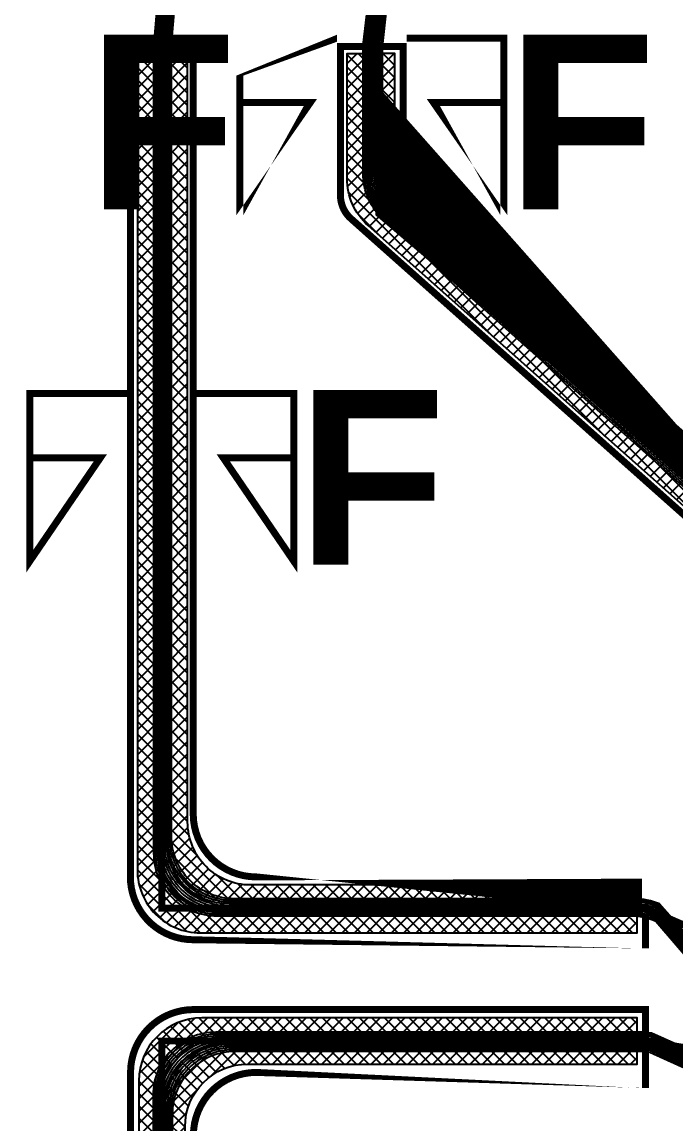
# Model space of a CAD drawing. Header units: metres. Extents: x 532643 to 533032, y 2673852 to 2674172.
# Drawn here: x 532816.68 to 532826.05, y 2674044.99 to 2674060.77 of the extents above; entities that cross this region are included whole.
import ezdxf
from ezdxf.enums import TextEntityAlignment as Align

# ---------------------------------------------------------------- set-up
doc = ezdxf.new("R2010")
doc.units = ezdxf.units.M
doc.header["$MEASUREMENT"] = 0
for name, color, linetype in [('300mm Hume Pipe', 74, 'Continuous'), ('Excavation', 7, 'Continuous'), ('LT Cable(AG) INV to LT Panel BL-01', 2, 'Continuous'), ('Messenger Wire Exc Link', 7, 'Continuous'), ('Section Marking BL-01', 2, 'Continuous'), ('Trench (AC)-BL01', 14, 'Continuous')]:
    doc.layers.add(name, color=color, linetype=linetype)
doc.styles.add('BoldTextStyle', font='arialbd.ttf')
pattern_1 = [(45, (0, 0), (-0.08838834764831845, 0.08838834764831845), []), (135, (0, 0), (-0.08838834764831845, -0.08838834764831843), [])]

msp = doc.modelspace()

# ---------------------------------------------------------------- hatches: boundary and pattern name
at = {"layer": '300mm Hume Pipe'}
h = msp.add_hatch(dxfattribs=at)
h.set_pattern_fill('ANSI37', color=74)
h.set_pattern_definition(pattern_1)
edge = h.paths.add_edge_path()
edge.add_line((532818.3352843686, 2674060.329486473), (532818.3352843699, 2674048.625132979))
edge.add_arc((532819.2352843699, 2674048.625132979), 0.9000000000232831, 180, 270.0000000074112)
edge.add_line((532819.23528437, 2674047.725132979), (532825.4881698034, 2674047.725132984))
edge.add_line((532825.4881698034, 2674047.725132984), (532825.4881698034, 2674048.025132983))
edge.add_line((532825.4881698034, 2674048.025132983), (532819.5352843701, 2674048.025132979))
edge.add_arc((532819.53528437, 2674048.925132979), 0.8999999999068677, 180, 270.00000000741124, ccw=False)
edge.add_line((532818.6352843699, 2674048.925132979), (532818.6352843686, 2674060.329486473))
edge.add_line((532818.6352843686, 2674060.329486473), (532818.3352843686, 2674060.329486473))
edge = h.paths.add_edge_path(flags=17)
edge.add_line((532818.755440929, 2674060.329486473), (532818.755440929, 2674049.009195847))
edge.add_arc((532819.655440929, 2674049.009195847), 0.9000000000232831, 180, 270.0000000741123)
edge.add_line((532819.6554409302, 2674048.109195848), (532825.4881698034, 2674048.109195855))
edge.add_line((532825.4881698034, 2674048.109195855), (532825.4881698034, 2674048.409195855))
edge.add_line((532825.4881698034, 2674048.409195855), (532819.9554409303, 2674048.409195847))
edge.add_arc((532819.9554409289, 2674049.309195847), 0.8999999999068677, 180, 270.0000000889347, ccw=False)
edge.add_line((532819.055440929, 2674049.309195847), (532819.055440929, 2674060.329486473))
edge.add_line((532819.055440929, 2674060.329486473), (532818.755440929, 2674060.329486473))
h = msp.add_hatch(dxfattribs=at)
h.set_pattern_fill('ANSI37', color=74)
h.set_pattern_definition(pattern_1)
edge = h.paths.add_edge_path()
edge.add_line((532829.0382895741, 2674049.298708546), (532829.3382895739, 2674049.298708546))
edge.add_line((532829.3382895739, 2674049.298708546), (532829.3382895739, 2674051.489289007))
edge.add_arc((532828.4382895738, 2674051.489289007), 0.9000000001396984, 0, 48.32874371870346)
edge.add_line((532829.0366597067, 2674052.161563642), (532822.3225955841, 2674058.137537201))
edge.add_arc((532822.920965717, 2674058.809811835), 0.8999999999295727, 179.9999999703551, 228.3287436989939, ccw=False)
edge.add_line((532822.0209657168, 2674058.809811836), (532822.0209657169, 2674060.316203433))
edge.add_line((532822.0209657169, 2674060.316203433), (532821.7209657171, 2674060.316203433))
edge.add_line((532821.7209657171, 2674060.316203433), (532821.720965717, 2674058.675210654))
edge.add_arc((532822.6209657171, 2674058.675210654), 0.9000000001396984, 179.9999999703551, 228.3287436989939)
edge.add_line((532822.0225955842, 2674058.00293602), (532828.736659707, 2674052.02696246))
edge.add_arc((532828.138289574, 2674051.354687826), 0.900000000006972, -2.9644922960869735e-08, 48.32874369345791, ccw=False)
edge.add_line((532829.0382895741, 2674051.354687825), (532829.0382895741, 2674049.298708546))
edge = h.paths.add_edge_path()
edge.add_line((532821.6369028456, 2674060.264976613), (532821.6369028455, 2674058.637494115))
edge.add_arc((532822.5369028456, 2674058.637494114), 0.9000000001396984, 179.9999999703551, 228.3287436989939)
edge.add_line((532821.9385327126, 2674057.96521948), (532828.6525968354, 2674051.98924592))
edge.add_arc((532828.0542267024, 2674051.316971286), 0.8999999999295727, -2.9644922960869735e-08, 48.328743698993776, ccw=False)
edge.add_line((532828.9542267026, 2674051.316971286), (532828.9542267026, 2674049.298708546))
edge.add_line((532828.9542267026, 2674049.298708546), (532828.6542267025, 2674049.298708546))
edge.add_line((532828.6542267025, 2674049.298708546), (532828.6542267024, 2674051.207169657))
edge.add_arc((532827.7542267023, 2674051.207169656), 0.9000000001396984, 2.964491826802329e-08, 48.33614241642817)
edge.add_line((532828.3525100184, 2674051.879521554), (532821.6386195295, 2674057.853786938))
edge.add_arc((532822.2369028457, 2674058.526138836), 0.9000000003814849, 180.0000000296449, 228.3361424164282, ccw=False)
edge.add_line((532821.3369028455, 2674058.526138836), (532821.3369028455, 2674060.316203433))
edge.add_line((532821.3369028455, 2674060.316203433), (532821.6369028456, 2674060.316203433))
edge.add_line((532821.6369028456, 2674060.316203433), (532821.6369028456, 2674060.264976613))
h = msp.add_hatch(dxfattribs=at)
h.set_pattern_fill('ANSI37', color=74)
h.set_pattern_definition(pattern_1)
edge = h.paths.add_edge_path(flags=17)
edge.add_line((532818.7152984735, 2674015.810283586), (532819.0152978556, 2674015.810283586))
edge.add_line((532819.0152978556, 2674015.810283586), (532819.0177964797, 2674044.945210169))
edge.add_arc((532819.9177964765, 2674044.945132985), 0.9000000000733288, 90, 179.9950862955009, ccw=False)
edge.add_line((532819.9177964765, 2674045.845132985), (532825.4902826136, 2674045.845132984))
edge.add_line((532825.4902826136, 2674045.845132984), (532825.4902826136, 2674046.145132984))
edge.add_line((532825.4902826136, 2674046.145132984), (532819.6178221947, 2674046.145132985))
edge.add_arc((532819.6178221946, 2674045.245132985), 0.8999999999068677, 89.99999999258877, 179.9950875109419)
edge.add_line((532818.7178221979, 2674045.24521015), (532818.7152984735, 2674015.810283586))
edge = h.paths.add_edge_path()
edge.add_line((532825.4902826137, 2674046.205132984), (532825.4902826137, 2674046.505132983))
edge.add_line((532825.4902826137, 2674046.505132983), (532819.2577816611, 2674046.505132984))
edge.add_arc((532819.2577816608, 2674045.605132984), 0.8999999999068677, 89.99999997776631, 179.9952226621238)
edge.add_line((532818.3577816641, 2674045.605208027), (532818.3552973614, 2674015.810283586))
edge.add_line((532818.3552973614, 2674015.810283586), (532818.6552967434, 2674015.810283586))
edge.add_line((532818.6552967434, 2674015.810283586), (532818.6577566423, 2674045.305208045))
edge.add_arc((532819.557756639, 2674045.305132985), 0.8999999997772749, 89.99999997776638, 179.995221505972, ccw=False)
edge.add_line((532819.5577566393, 2674046.205132984), (532825.4902826137, 2674046.205132984))

# ---------------------------------------------------------------- linework, layer by layer
at = {"layer": '300mm Hume Pipe', "color": 74}
for points in [[(532818.3352843686, 2674060.329486473), (532818.3352843699, 2674048.625132979, 0.414213562368789), (532819.23528437, 2674047.725132979), (532825.4881698034, 2674047.725132984), (532825.4881698034, 2674048.025132983), (532819.5352843701, 2674048.025132979, -0.4142135623692981), (532818.6352843699, 2674048.925132979), (532818.6352843686, 2674060.329486473)], [(532818.755440929, 2674060.329486473), (532818.755440929, 2674049.009195847, 0.4142135627706127), (532819.6554409302, 2674048.109195848), (532825.4881698034, 2674048.109195855), (532825.4881698034, 2674048.409195855), (532819.9554409303, 2674048.409195847, -0.4142135627921673), (532819.055440929, 2674049.309195847), (532819.055440929, 2674060.329486473)], [(532821.6369028456, 2674060.264976613), (532821.6369028455, 2674058.637494115, 0.2140562423256003), (532821.9385327126, 2674057.96521948), (532828.6525968354, 2674051.98924592, -0.2140562423092027), (532828.9542267026, 2674051.316971286), (532828.9542267026, 2674049.298708546), (532828.6542267025, 2674049.298708546), (532828.6542267024, 2674051.207169657, 0.2140900045463655), (532828.3525100184, 2674051.879521554), (532821.6386195295, 2674057.853786938, -0.2140900045615197), (532821.3369028455, 2674058.526138836), (532821.3369028455, 2674060.316203433), (532821.6369028456, 2674060.316203433), (532821.6369028456, 2674060.264976613)], [(532829.0382895741, 2674049.298708546), (532829.3382895739, 2674049.298708546), (532829.3382895739, 2674051.489289007, 0.2140562423100663), (532829.0366597067, 2674052.161563642), (532822.3225955841, 2674058.137537201, -0.2140562423329815), (532822.0209657168, 2674058.809811836), (532822.0209657169, 2674060.316203433), (532821.7209657171, 2674060.316203433), (532821.720965717, 2674058.675210654, 0.2140562423301491), (532822.0225955842, 2674058.00293602), (532828.736659707, 2674052.02696246, -0.2140562423100663), (532829.0382895741, 2674051.354687825)], [(532825.4902826137, 2674046.205132984), (532825.4902826137, 2674046.505132983), (532819.2577816611, 2674046.505132984, 0.4141891411716305), (532818.3577816641, 2674045.605208027), (532818.3552973614, 2674015.810283586), (532818.6552967434, 2674015.810283586), (532818.6577566423, 2674045.305208045, -0.4141891350907431), (532819.5577566393, 2674046.205132984)], [(532818.7152984735, 2674015.810283586), (532819.0152978556, 2674015.810283586), (532819.0177964797, 2674044.945210169, -0.4141884439951656), (532819.9177964765, 2674045.845132985), (532825.4902826136, 2674045.845132984), (532825.4902826136, 2674046.145132984), (532819.6178221947, 2674046.145132985, 0.414188450242017), (532818.7178221979, 2674045.24521015)]]:
    msp.add_lwpolyline(points, format="xyb", close=True, dxfattribs=at)
at = {"layer": 'Excavation', "color": 3, "const_width": 0.1}
for points in [[(532827.450402094, 2674047.271768927), (532825.6102826138, 2674048.075132983), (532818.6852843686, 2674048.075132983), (532818.6852843686, 2674060.416203433)], [(532829.0099354833, 2674048.234471424), (532829.0099354833, 2674051.738423511), (532821.6926116262, 2674058.253225982), (532821.6926116263, 2674060.416203433)], [(532827.5955327952, 2674045.837358071), (532825.6102826137, 2674046.175132983), (532818.6852843683, 2674046.175132984), (532818.6852843683, 2674015.690283586)]]:
    msp.add_lwpolyline(points, dxfattribs=at)
at = {"layer": 'LT Cable(AG) INV to LT Panel BL-01', "color": 2}
for points in [[(532828.488358041, 2674046.780238401), (532827.3877639325, 2674046.780238401, -0.2151624988949397), (532826.7129640981, 2674047.084717466), (532825.8059728234, 2674048.112452221, 0.1032748659291951), (532825.4458711364, 2674048.187632983), (532819.6977843688, 2674048.187632983, -0.4142135623936106), (532818.7977843686, 2674049.087632983), (532818.7977843686, 2674060.372862782, -0.02139299530927985), (532818.8010765084, 2674060.449771906), (532818.8444922285, 2674060.955969552, 0.02139299530528766), (532818.8477843682, 2674061.032878676), (532818.8477843683, 2674163.092487811, 0.4142135623734262), (532817.9477843683, 2674163.992487811), (532710.8015845179, 2674163.992487811, -0.414213562373095), (532709.9015845179, 2674164.89248781), (532709.9015845179, 2674165.227769276)], [(532828.488358041, 2674046.805238401), (532827.3960036538, 2674046.805238401, -0.2147312547795336), (532826.7221866301, 2674047.108605667), (532825.8111922352, 2674048.137452221, 0.1032748659037654), (532825.4510905484, 2674048.212632983), (532819.7227843686, 2674048.212632983, -0.414213562373095), (532818.8227843685, 2674049.112632983), (532818.8227843685, 2674060.371792642, -0.02139299537587195), (532818.8260765083, 2674060.448701766), (532818.8694922285, 2674060.954899412, 0.02139299537685584), (532818.8727843682, 2674061.031808536), (532818.8727843682, 2674163.117487811, 0.414213562373095), (532817.9727843682, 2674164.017487811), (532807.9775845179, 2674164.017487811, -0.414213562373095), (532807.0775845179, 2674164.917487811), (532807.0775845179, 2674165.227769276)], [(532830.4792512616, 2674046.730238401), (532827.3712563843, 2674046.730238401, -0.2160344713296541), (532826.6944754516, 2674047.036969854), (532825.7955339993, 2674048.062452221, 0.1032748659456602), (532825.4354323123, 2674048.137632983), (532819.6477843687, 2674048.137632983, -0.4142135623934891), (532818.7477843686, 2674049.037632983), (532818.7477843686, 2674060.375003061, -0.02139299535886178), (532818.7510765083, 2674060.451912185), (532818.7944922285, 2674060.958109831, 0.02139299535864674), (532818.7977843683, 2674061.035018955), (532818.7977843683, 2674133.042487811, 0.414213562373095), (532817.8977843683, 2674133.942487811), (532710.8015845179, 2674133.942487811, -0.414213562373095), (532709.9015845179, 2674134.842487811), (532709.9015845179, 2674135.227769276)], [(532828.488358041, 2674046.755238401), (532827.3795148506, 2674046.755238401, -0.2155968935960983), (532826.7037270556, 2674047.060838825), (532825.8007534114, 2674048.087452221, 0.1032748659374062), (532825.4406517243, 2674048.162632983), (532819.6727843687, 2674048.162632983, -0.4142135623935497), (532818.7727843686, 2674049.062632983), (532818.7727843686, 2674060.373932921, -0.02139299535886178), (532818.7760765083, 2674060.450842045), (532818.8194922286, 2674060.957039692, 0.02139299535864674), (532818.8227843683, 2674061.033948815), (532818.8227843683, 2674133.067487811, 0.414213562373095), (532817.9227843683, 2674133.967487811), (532807.9775845179, 2674133.967487811, -0.414213562373095), (532807.0775845179, 2674134.867487811), (532807.0775845179, 2674135.227769276)], [(532830.4792512616, 2674046.680238401), (532827.3547112065, 2674046.680238401, -0.2169193075640591), (532826.6759283593, 2674046.989261374), (532825.7850951755, 2674048.012452221, 0.1032748659622984), (532825.4249934884, 2674048.087632983), (532819.5977843687, 2674048.087632983, -0.4142135623933694), (532818.6977843685, 2674048.987632983), (532818.6977843685, 2674060.377143339, -0.02139299540844348), (532818.7010765083, 2674060.454052464), (532818.7444922286, 2674060.96025011, 0.02139299541230105), (532818.7477843683, 2674061.037159234), (532818.7477843682, 2674110.492487811, 0.4142135623724179), (532817.8477843682, 2674111.392487811), (532710.8015845179, 2674111.392487811, -0.414213562373095), (532709.9015845179, 2674112.292487811), (532709.9015845179, 2674112.727769276)], [(532830.4792512616, 2674046.705238401), (532827.3629885104, 2674046.705238401, -0.2164752649546951), (532826.6852092359, 2674047.013110666), (532825.7903145873, 2674048.037452221, 0.1032748659539574), (532825.4302129003, 2674048.112632983), (532819.6227843687, 2674048.112632983, -0.414213562393429), (532818.7227843686, 2674049.012632983), (532818.7227843686, 2674060.3760732, -0.02139299535886178), (532818.7260765083, 2674060.452982324), (532818.7694922285, 2674060.95917997, 0.02139299535864674), (532818.7727843683, 2674061.036089094), (532818.7727843683, 2674110.517487811, 0.414213562373095), (532817.8727843682, 2674111.417487811), (532807.9775845179, 2674111.417487811, -0.414213562373095), (532807.0775845179, 2674112.317487811), (532807.0775845179, 2674112.727769276)], [(532832.6362512615, 2674046.630238401), (532827.3381282159, 2674046.630238401, -0.2178172749968657), (532826.6573224236, 2674046.941592945), (532825.7746563515, 2674047.962452221, 0.1032748659251984), (532825.4145546646, 2674048.037632983), (532819.5477843687, 2674048.037632983, -0.4142135623932508), (532818.6477843686, 2674048.937632983), (532818.6477843686, 2674060.379283619, -0.02139299535886178), (532818.6510765083, 2674060.456192743), (532818.6944922286, 2674060.962390389, 0.02139299535864674), (532818.6977843683, 2674061.039299513), (532818.6977843683, 2674087.942487811, 0.414213562373095), (532817.7977843683, 2674088.842487811), (532710.8015845179, 2674088.842487811, -0.414213562373095), (532709.9015845179, 2674089.742487811), (532709.9015845179, 2674090.227769276)], [(532830.4792512616, 2674046.655238401), (532827.3464244489, 2674046.655238401, -0.2173666329270636), (532826.6666327713, 2674046.965422095), (532825.7798757635, 2674047.987452221, 0.1032748659169098), (532825.4197740766, 2674048.062632983), (532819.5727843688, 2674048.062632983, -0.4142135623933099), (532818.6727843686, 2674048.962632983), (532818.6727843686, 2674060.37821348, -0.02139299530927985), (532818.6760765084, 2674060.455122604), (532818.7194922285, 2674060.96132025, 0.02139299530452547), (532818.7227843682, 2674061.038229374), (532818.7227843683, 2674087.967487811, 0.4142135623743203), (532817.8227843683, 2674088.867487811), (532775.5855845179, 2674088.867487811, -0.414213562373095), (532774.6855845179, 2674089.76748781), (532774.6855845179, 2674090.227769276)], [(532832.6362512615, 2674046.605238401), (532827.3298224856, 2674046.605238401, -0.2182712683262629), (532826.6479972679, 2674046.917774043), (532825.7694369396, 2674047.937452221, 0.1032748659335312), (532825.4093352526, 2674048.012632983), (532819.5227843687, 2674048.012632983, -0.414213562393192), (532818.6227843686, 2674048.912632983), (532818.6227843686, 2674060.380353759, -0.02139299535886178), (532818.6260765083, 2674060.457262882), (532818.6694922285, 2674060.963460529, 0.02139299535864674), (532818.6727843683, 2674061.040369653), (532818.6727843683, 2674065.417487811, 0.414213562373095), (532817.7727843683, 2674066.317487811), (532804.5807843683, 2674066.317487811, 0.414213562373095), (532803.6807843683, 2674065.417487811), (532803.6807843683, 2674059.717487811, -0.414213562373095), (532802.7807843683, 2674058.817487811), (532710.8015845179, 2674058.817487811, -0.414213562373095), (532709.9015845179, 2674059.717487811), (532709.9015845179, 2674060.227769276)], [(532832.6362512615, 2674046.555238402), (532827.313182445, 2674046.555238402, -0.2191894490344296), (532826.6293023387, 2674046.870167465), (532825.7589981157, 2674047.887452221, 0.1032748659503297), (532825.3988964286, 2674047.962632983), (532819.4727843687, 2674047.962632983, -0.4142135623930754), (532818.5727843685, 2674048.862632983), (532818.5727843685, 2674060.382494037, -0.02139299540844348), (532818.5760765083, 2674060.459403161), (532818.6194922286, 2674060.965600808, 0.02139299541725513), (532818.6227843683, 2674061.042509932), (532818.6227843682, 2674065.367487811, 0.4142135623665691), (532817.7227843682, 2674066.267487811), (532804.6307843684, 2674066.267487811, 0.414213562373095), (532803.7307843684, 2674065.367487811), (532803.7307843684, 2674037.167487811, -0.414213562373095), (532802.8307843683, 2674036.267487811), (532710.8015845179, 2674036.267487811, -0.414213562373095), (532709.9015845179, 2674037.167487811), (532709.9015845179, 2674037.727769276)], [(532832.6362512615, 2674046.580238401), (532827.3215072356, 2674046.580238401, -0.218728647877491), (532826.6386572553, 2674046.893965509), (532825.7642175276, 2674047.912452221, 0.1032748659419083), (532825.4041158406, 2674047.987632983), (532819.4977843687, 2674047.987632983, -0.4142135623931337), (532818.5977843686, 2674048.887632983), (532818.5977843686, 2674060.381423898, -0.02139299535886178), (532818.6010765083, 2674060.458333022), (532818.6444922285, 2674060.964530668, 0.02139299535864674), (532818.6477843683, 2674061.041439792), (532818.6477843683, 2674065.392487811, 0.414213562373095), (532817.7477843682, 2674066.292487811), (532804.6057843684, 2674066.292487811, 0.414213562373095), (532803.7057843683, 2674065.392487811), (532803.7057843683, 2674037.192487811, -0.414213562373095), (532802.8057843683, 2674036.292487811), (532775.5855845179, 2674036.292487811, -0.414213562373095), (532774.6855845179, 2674037.192487811), (532774.6855845179, 2674037.727769276)], [(532833.5202512615, 2674045.375606594), (532827.8633740057, 2674045.375606593, -0.105797874781681), (532827.4950562796, 2674045.454423269), (532825.6936698492, 2674046.262382385, 0.04215704709383866), (532825.5427112487, 2674046.275132983), (532819.4852843685, 2674046.275132984, 0.4142135623926984), (532818.5852843684, 2674045.375132984), (532818.5852843684, 2674015.724934591, 0.02164672809067397), (532818.5886549909, 2674015.647115831), (532818.6319137458, 2674015.148687551, -0.02164672809021689), (532818.6352843683, 2674015.070868792), (532818.6352843683, 2674007.379987811, -0.414213562373095), (532817.7352843683, 2674006.479987811), (532710.8015845179, 2674006.479987811, -0.414213562373095), (532709.9015845179, 2674007.379987811), (532709.9015845179, 2674007.727769276)], [(532833.5202512615, 2674045.325606594), (532827.8527431963, 2674045.325606594, -0.106134755053067), (532827.4833315231, 2674045.404914803), (532825.6894466389, 2674046.212382386, 0.04215704714770877), (532825.5384880382, 2674046.225132984), (532819.5352843683, 2674046.225132984, 0.414213562373095), (532818.6352843683, 2674045.325132984), (532818.6352843683, 2674015.727100278, 0.02164672809067397), (532818.6386549908, 2674015.649281518), (532818.6819137457, 2674015.150853239, -0.02164672809021689), (532818.6852843682, 2674015.073034479), (532818.6852843682, 2673977.32998781, -0.414213562373095), (532817.7852843682, 2673976.429987811), (532710.8015845179, 2673976.429987811, -0.414213562373095), (532709.9015845179, 2673977.32998781), (532709.9015845179, 2673977.727769276)], [(532831.5792512614, 2674045.275606594), (532827.8420884017, 2674045.275606594, -0.1064751474828197), (532827.4715721213, 2674045.355412906), (532825.6852234286, 2674046.162382385, 0.04215704710879336), (532825.5342648281, 2674046.175132983), (532819.5852843685, 2674046.175132984, 0.4142135623930087), (532818.6852843683, 2674045.275132984), (532818.6852843683, 2674015.729265966, 0.02164672809067397), (532818.6886549909, 2674015.651447206), (532818.7319137458, 2674015.153018926, -0.02164672809021689), (532818.7352843683, 2674015.075200167), (532818.7352843683, 2673947.279987811, -0.414213562373095), (532817.8352843683, 2673946.379987811), (532710.8015845179, 2673946.379987811, -0.414213562373095), (532709.9015845179, 2673947.279987811), (532709.9015845179, 2673947.727769276)], [(532833.5202512615, 2674045.400606594), (532827.8686804423, 2674045.400606594, -0.1056307351712022), (532827.5009057381, 2674045.479179928), (532825.6957814544, 2674046.287382385, 0.04215704710492103), (532825.5448228539, 2674046.300132983), (532819.4602843685, 2674046.300132984, 0.4142135623926223), (532818.5602843683, 2674045.400132984), (532818.5602843683, 2674015.723851746, 0.02164672809067397), (532818.5636549909, 2674015.646032987), (532818.6069137458, 2674015.147604707, -0.02164672809021689), (532818.6102843683, 2674015.069785947), (532818.6102843683, 2674007.404987811, -0.414213562373095), (532817.7102843683, 2674006.504987811), (532807.9775845179, 2674006.504987811, -0.414213562373095), (532807.0775845179, 2674007.404987811), (532807.0775845179, 2674007.727769276)], [(532833.5202512615, 2674045.350606594), (532827.8580615937, 2674045.350606594, -0.1059658791353563), (532827.4891982176, 2674045.429668222), (532825.691558244, 2674046.237382385, 0.0421570470685084), (532825.5405996436, 2674046.250132983), (532819.5102843685, 2674046.250132984, 0.4142135624124551), (532818.6102843684, 2674045.350132984), (532818.6102843684, 2674015.726017434, 0.02164672804050947), (532818.6136549909, 2674015.648198674), (532818.6569137457, 2674015.149770395, -0.02164672803567301), (532818.6602843682, 2674015.071951636), (532818.6602843683, 2673977.354987811, -0.4142135623739779), (532817.7602843683, 2673976.454987811), (532807.9775845179, 2673976.454987811, -0.414213562373095), (532807.0775845179, 2673977.354987811), (532807.0775845179, 2673977.727769276)], [(532831.5792512614, 2674045.300606594), (532827.8474188031, 2674045.300606594, -0.1063045088981196), (532827.4774561682, 2674045.380163026), (532825.6873350338, 2674046.187382385, 0.04215704711990809), (532825.5363764332, 2674046.200132983), (532819.5602843685, 2674046.200132984, 0.4142135623929303), (532818.6602843683, 2674045.300132984), (532818.6602843683, 2674015.728183122, 0.02164672807325884), (532818.6636549908, 2674015.650364362), (532818.7069137457, 2674015.151936082, -0.02164672807154286), (532818.7102843683, 2674015.074117322), (532818.7102843683, 2673947.304987811, -0.414213562373095), (532817.8102843682, 2673946.404987811), (532807.9775845179, 2673946.404987811, -0.414213562373095), (532807.0775845179, 2673947.304987811), (532807.0775845179, 2673947.727769276)], [(532831.5792512614, 2674045.225606594), (532827.8314095256, 2674045.225606594, -0.1068191062870234), (532827.4597778273, 2674045.305917702), (532825.6810002184, 2674046.112382385, 0.04215704706951938), (532825.5300416179, 2674046.125132983), (532819.6352843685, 2674046.125132984, 0.4142135624132403), (532818.7352843684, 2674045.225132984), (532818.7352843684, 2674015.731431653, 0.02164672809067397), (532818.7386549909, 2674015.653612894), (532818.7819137458, 2674015.155184614, -0.02164672809021689), (532818.7852843683, 2674015.077365854), (532818.7852843683, 2673924.729987811, -0.414213562373095), (532817.8852843683, 2673923.829987811), (532710.8015845179, 2673923.829987811, -0.414213562373095), (532709.9015845179, 2673924.729987811), (532709.9015845179, 2673925.227769276)], [(532829.5052512615, 2674045.17560155), (532827.8207064678, 2674045.175606594, -0.1071666866340561), (532827.4479483882, 2674045.256429316), (532825.6767770081, 2674046.062382385, 0.04215704712386795), (532825.5258184075, 2674046.075132983), (532819.6852843685, 2674046.075132984, 0.4142135623933291), (532818.7852843683, 2674045.175132984), (532818.7852843683, 2674015.733597341, 0.02164672809067397), (532818.7886549908, 2674015.655778581), (532818.8319137457, 2674015.157350301, -0.02164672809021689), (532818.8352843683, 2674015.079531542), (532818.8352843683, 2673894.679987811, -0.414213562373095), (532817.9352843682, 2673893.779987811), (532710.8015845179, 2673893.779987811, -0.414213562373095), (532709.9015845179, 2673894.679987811), (532709.9015845179, 2673895.227769276)], [(532829.5052512615, 2674045.125601551), (532827.8099791412, 2674045.125606594, -0.1075179445440416), (532827.4360835624, 2674045.206947877), (532825.6725537978, 2674046.012382385, 0.04215704710150225), (532825.5215951974, 2674046.025132983), (532819.7352843685, 2674046.025132984, 0.4142135623934932), (532818.8352843684, 2674045.125132984), (532818.8352843684, 2674015.735763028, 0.02164672809067397), (532818.8386549909, 2674015.657944269), (532818.8819137458, 2674015.159515989, -0.02164672809021689), (532818.8852843683, 2674015.081697229), (532818.8852843683, 2673864.629987811, -0.414213562373095), (532817.9852843683, 2673863.729987811), (532710.8015845179, 2673863.729987811, -0.414213562373095), (532709.9015845179, 2673864.629987811), (532709.9015845179, 2673865.227769276)], [(532831.5792512614, 2674045.250606594), (532827.8367519808, 2674045.250606594, -0.106646677671278), (532827.4656793522, 2674045.330664459), (532825.6831118235, 2674046.137382385, 0.04215704709765505), (532825.5321532231, 2674046.150132983), (532819.6102843685, 2674046.150132984, 0.4142135623930879), (532818.7102843684, 2674045.250132984), (532818.7102843684, 2674015.730348809, 0.02164672810808909), (532818.7136549909, 2674015.652530049), (532818.7569137458, 2674015.15410177, -0.02164672810889088), (532818.7602843683, 2674015.076283011), (532818.7602843683, 2673924.754987811, -0.414213562373095), (532817.8602843683, 2673923.854987811), (532807.9775845179, 2673923.854987811, -0.414213562373095), (532807.0775845179, 2673924.754987811), (532807.0775845179, 2673925.227769276)], [(532829.5052512615, 2674045.20060155), (532827.8260610251, 2674045.200606594, -0.1069924403170504), (532827.453867516, 2674045.281172648), (532825.6788886132, 2674046.087382386, 0.04215704714961974), (532825.5279300126, 2674046.100132984), (532819.6602843683, 2674046.100132984, 0.414213562373095), (532818.7602843683, 2674045.200132984), (532818.7602843683, 2674015.732514497, 0.02164672814083835), (532818.7636549908, 2674015.654695737), (532818.8069137458, 2674015.156267458, -0.02164672814424733), (532818.8102843683, 2674015.078448698), (532818.8102843682, 2673894.70498781, -0.4142135623728138), (532817.9102843682, 2673893.804987811), (532807.9775845179, 2673893.804987811, -0.414213562373095), (532807.0775845179, 2673894.70498781), (532807.0775845179, 2673895.227769276)], [(532829.5052512615, 2674045.15060155), (532827.8153458445, 2674045.150606595, -0.1073418523025442), (532827.4420204149, 2674045.231687719), (532825.674665403, 2674046.037382385, 0.04215704711269728), (532825.5237068024, 2674046.050132983), (532819.7102843685, 2674046.050132984, 0.4142135623934109), (532818.8102843683, 2674045.150132984), (532818.8102843683, 2674015.734680185, 0.02164672809067397), (532818.8136549909, 2674015.656861425), (532818.8569137458, 2674015.158433145, -0.02164672809021689), (532818.8602843683, 2674015.080614386), (532818.8602843683, 2673864.654987811, -0.414213562373095), (532817.9602843683, 2673863.754987811), (532807.9775845179, 2673863.754987811, -0.414213562373095), (532807.0775845179, 2673864.654987811), (532807.0775845179, 2673865.227769276)]]:
    msp.add_lwpolyline(points, format="xyb", dxfattribs=at)
at = {"layer": 'LT Cable(AG) INV to LT Panel BL-01', "color": 5}
for points in [[(532833.5202512615, 2674047.42945629), (532830.0349354834, 2674047.42945629, -0.4142135623503636), (532829.1349354833, 2674048.32945629), (532829.1349354833, 2674051.390770753, 0.2140186322185252), (532828.8334023167, 2674052.062959305), (532822.1191447929, 2674058.040836239, -0.2140186322327757), (532821.8176116262, 2674058.713024791), (532821.8176116263, 2674060.3569097, -0.0288996156858555), (532821.8236149465, 2674060.460688003), (532821.8792810483, 2674060.940222824, 0.02889961570054691), (532821.8852843684, 2674061.044001128), (532821.8852843683, 2674162.854987811, -0.414213562373427), (532822.7852843683, 2674163.754987811), (532867.584984218, 2674163.754987811, 0.414213562373095), (532868.484984218, 2674164.654987811), (532868.484984218, 2674165.227769276)], [(532833.5202512615, 2674047.45445629), (532830.0599354834, 2674047.45445629, -0.4142135623503636), (532829.1599354834, 2674048.35445629), (532829.1599354834, 2674051.401985358, 0.214018632209244), (532828.8584023167, 2674052.07417391), (532822.1441447929, 2674058.052050845, -0.2140186322231835), (532821.8426116263, 2674058.724239396), (532821.8426116264, 2674060.355463511, -0.02889961568572617), (532821.8486149465, 2674060.459241814), (532821.9042810483, 2674060.938776636, 0.02889961570054713), (532821.9102843684, 2674061.042554939), (532821.9102843683, 2674162.829987811, -0.4142135623734271), (532822.8102843683, 2674163.729987811), (532964.760984218, 2674163.729987811, 0.414213562373095), (532965.660984218, 2674164.629987811), (532965.660984218, 2674165.227769276)], [(532833.5202512615, 2674047.379456291), (532829.9849354833, 2674047.379456291, -0.4142135623503636), (532829.0849354833, 2674048.27945629), (532829.0849354833, 2674051.368341543, 0.2140186322185252), (532828.7834023166, 2674052.040530095), (532822.0691447929, 2674058.018407029, -0.214018632232603), (532821.7676116262, 2674058.690595581), (532821.7676116263, 2674060.359802077, -0.02889961568610807), (532821.7736149464, 2674060.463580381), (532821.8292810483, 2674060.943115202, 0.02889961570066358), (532821.8352843684, 2674061.046893505), (532821.8352843683, 2674132.904987811, -0.4142135623735637), (532822.7352843683, 2674133.804987811), (532867.584984218, 2674133.804987811, 0.414213562373095), (532868.484984218, 2674134.70498781), (532868.484984218, 2674135.227769276)], [(532833.5202512615, 2674047.40445629), (532830.0099354833, 2674047.40445629, -0.4142135623503636), (532829.1099354833, 2674048.30445629), (532829.1099354833, 2674051.379556148, 0.2140186322185252), (532828.8084023166, 2674052.0517447), (532822.0941447929, 2674058.029621634, -0.2140186322326889), (532821.7926116262, 2674058.701810186), (532821.7926116263, 2674060.358355888, -0.02889961568598262), (532821.7986149464, 2674060.462134192), (532821.8542810483, 2674060.941669013, 0.0288996157006638), (532821.8602843684, 2674061.045447316), (532821.8602843683, 2674132.879987811, -0.4142135623735638), (532822.7602843683, 2674133.779987811), (532964.760984218, 2674133.779987811, 0.414213562373095), (532965.660984218, 2674134.679987811), (532965.660984218, 2674135.227769276)], [(532831.5792512614, 2674047.329456291), (532829.9349354834, 2674047.329456291, -0.4142135623503636), (532829.0349354834, 2674048.229456291), (532829.0349354834, 2674051.345912333, 0.2140186322185252), (532828.7334023167, 2674052.018100885), (532822.0191447929, 2674057.995977819, -0.2140186322324344), (532821.7176116263, 2674058.668166371), (532821.7176116264, 2674060.362694454, -0.02889961568635341), (532821.7236149465, 2674060.466472758), (532821.7792810483, 2674060.946007579, 0.02889961570026357), (532821.7852843684, 2674061.049785883), (532821.7852843684, 2674110.454987811, -0.414213562373095), (532822.6852843685, 2674111.354987811), (532867.584984218, 2674111.354987811, 0.414213562373095), (532868.484984218, 2674112.254987811), (532868.484984218, 2674112.727769276)], [(532831.5792512614, 2674047.354456291), (532829.9599354834, 2674047.354456291, -0.4142135623503636), (532829.0599354834, 2674048.254456291), (532829.0599354834, 2674051.357126938, 0.2140186322185252), (532828.7584023167, 2674052.02931549), (532822.044144793, 2674058.007192424, -0.2140186322325182), (532821.7426116263, 2674058.679380976), (532821.7426116264, 2674060.361248265, -0.02889961568623174), (532821.7486149465, 2674060.465026569), (532821.8042810484, 2674060.94456139, 0.02889961570026357), (532821.8102843685, 2674061.048339694), (532821.8102843685, 2674110.429987811, -0.414213562373095), (532822.7102843685, 2674111.329987811), (532964.760984218, 2674111.329987811, 0.414213562373095), (532965.660984218, 2674112.229987811), (532965.660984218, 2674112.727769276)], [(532829.5101633107, 2674047.325203961, -0.3015862789084595), (532828.9599354833, 2674048.154456291), (532828.9599354833, 2674051.312268518, 0.2140186322185252), (532828.6584023166, 2674051.98445707), (532821.9441447929, 2674057.962334004, -0.2140186322321887), (532821.6426116262, 2674058.634522555), (532821.6426116263, 2674060.36703302, -0.02889961568670842), (532821.6486149464, 2674060.470811324), (532821.7042810483, 2674060.950346145, 0.02889961570026357), (532821.7102843684, 2674061.054124448), (532821.7102843684, 2674088.029987811, -0.414213562373095), (532822.6102843684, 2674088.929987811), (532835.192984218, 2674088.929987811, 0.414213562373095), (532836.092984218, 2674089.82998781), (532836.092984218, 2674090.227769276)], [(532831.5792512614, 2674047.279456291), (532829.8849354833, 2674047.279456291, -0.4142135623503636), (532828.9849354833, 2674048.179456291), (532828.9849354833, 2674051.323483123, 0.2140186322185252), (532828.6834023166, 2674051.995671675), (532821.9691447929, 2674057.973548609, -0.2140186322322695), (532821.6676116262, 2674058.64573716), (532821.6676116263, 2674060.365586831, -0.02889961568659175), (532821.6736149464, 2674060.469365135), (532821.7292810483, 2674060.948899956, 0.02889961570026357), (532821.7352843684, 2674061.05267826), (532821.7352843684, 2674088.004987811, -0.414213562373095), (532822.6352843684, 2674088.904987811), (532899.976984218, 2674088.904987811, 0.414213562373095), (532900.876984218, 2674089.804987811), (532900.876984218, 2674090.227769276)], [(532831.5792512614, 2674047.304456291), (532829.9099354834, 2674047.304456291, -0.4142135623503636), (532829.0099354833, 2674048.204456291), (532829.0099354833, 2674051.334697728, 0.2140186322185252), (532828.7084023167, 2674052.00688628), (532821.9941447929, 2674057.984763214, -0.2140186322323515), (532821.6926116262, 2674058.656951766), (532821.6926116263, 2674060.364140643, -0.02889961568647352), (532821.6986149465, 2674060.467918946), (532821.7542810483, 2674060.947453768, 0.02889961570026357), (532821.7602843684, 2674061.051232071), (532821.7602843684, 2674087.979987811, -0.414213562373095), (532822.6602843684, 2674088.879987811), (532964.760984218, 2674088.879987811, 0.414213562373095), (532965.660984218, 2674089.779987811), (532965.660984218, 2674090.227769276)], [(532829.5101633108, 2674047.222426389, -0.3259988777103935), (532828.8849354833, 2674048.079456291), (532828.8849354833, 2674051.278624703, 0.2140186322185252), (532828.5834023167, 2674051.950813254), (532821.8691447929, 2674057.928690189, -0.2140186322319514), (532821.5676116262, 2674058.60087874), (532821.5676116263, 2674060.371371586, -0.02889961568704855), (532821.5736149465, 2674060.475149889), (532821.6292810483, 2674060.954684711, 0.02889961570026357), (532821.6352843684, 2674061.058463014), (532821.6352843684, 2674065.604987811, -0.414213562373095), (532822.5352843684, 2674066.504987811), (532871.1692843679, 2674066.504987811, -0.414213562373095), (532872.069284368, 2674065.604987811), (532872.069284368, 2674059.904987811, 0.414213562373095), (532872.969284368, 2674059.004987811), (532964.760984218, 2674059.004987811, 0.414213562373095), (532965.660984218, 2674059.904987811), (532965.660984218, 2674060.227769276)], [(532829.5101633107, 2674047.255847639, -0.3179111484360685), (532828.9099354834, 2674048.104456291), (532828.9099354834, 2674051.289839308, 0.2140186322185252), (532828.6084023167, 2674051.962027859), (532821.8941447929, 2674057.939904794, -0.2140186322320295), (532821.5926116263, 2674058.612093345), (532821.5926116264, 2674060.369925397, -0.02889961568693676), (532821.5986149465, 2674060.473703701), (532821.6542810483, 2674060.953238522, 0.02889961570026357), (532821.6602843684, 2674061.057016826), (532821.6602843684, 2674065.579987811, -0.414213562373095), (532822.5602843685, 2674066.479987811), (532871.1442843679, 2674066.479987811, -0.414213562373095), (532872.0442843679, 2674065.579987811), (532872.0442843679, 2674037.379987811, 0.414213562373095), (532872.944284368, 2674036.479987811), (532899.976984218, 2674036.479987811, 0.414213562373095), (532900.876984218, 2674037.379987811), (532900.876984218, 2674037.727769276)], [(532829.5101633107, 2674047.290097586, -0.3097769471170886), (532828.9349354834, 2674048.129456291), (532828.9349354834, 2674051.301053913, 0.2140186322185252), (532828.6334023167, 2674051.973242464), (532821.919144793, 2674057.951119399, -0.2140186322321086), (532821.6176116263, 2674058.62330795), (532821.6176116264, 2674060.368479209, -0.02889961568682331), (532821.6236149465, 2674060.472257512), (532821.6792810484, 2674060.951792333, 0.02889961570026357), (532821.6852843685, 2674061.055570637), (532821.6852843685, 2674065.554987811, -0.414213562373095), (532822.5852843685, 2674066.454987811), (532871.1192843679, 2674066.454987811, -0.414213562373095), (532872.0192843679, 2674065.554987811), (532872.0192843679, 2674037.354987811, 0.414213562373095), (532872.9192843679, 2674036.454987811), (532964.760984218, 2674036.454987811, 0.414213562373095), (532965.660984218, 2674037.354987811), (532965.660984218, 2674037.727769276)]]:
    msp.add_lwpolyline(points, format="xyb", dxfattribs=at)
at = {"layer": 'Messenger Wire Exc Link'}
for points in [[(532818.6852843686, 2674060.416203433), (532818.7352843683, 2674060.999169281)], [(532821.6926116263, 2674060.416203433), (532821.7602843684, 2674060.999169281)]]:
    msp.add_lwpolyline(points, dxfattribs=at)
at = {"layer": 'Section Marking BL-01', "color": 94, "lineweight": 35, "true_color": 0x00a500, "const_width": 0.1}
for points in [[(532821.1926116263, 2674060.534714708), (532819.8026116263, 2674060.534714709), (532819.8026116262, 2674058.134714709), (532820.8126116263, 2674059.614714708), (532819.8026116263, 2674059.614714709)], [(532822.1926116263, 2674060.534714708), (532823.5826116264, 2674060.534714708), (532823.5826116262, 2674058.134714708), (532822.5726116264, 2674059.614714708), (532823.5826116264, 2674059.614714708)], [(532818.1852843686, 2674055.445668208), (532816.7952843686, 2674055.445668208), (532816.7952843686, 2674053.045668208), (532817.8052843686, 2674054.525668208), (532816.7952843686, 2674054.525668208)], [(532819.1852843686, 2674055.445668208), (532820.5752843686, 2674055.445668208), (532820.5752843686, 2674053.045668208), (532819.5652843686, 2674054.525668208), (532820.5752843686, 2674054.525668208)]]:
    msp.add_lwpolyline(points, dxfattribs=at)
at = {"layer": 'Trench (AC)-BL01', "const_width": 0.1}
for points in [[(532818.2352843686, 2674060.416203433), (532818.2352843699, 2674048.525132979, 0.414213562368404), (532819.13528437, 2674047.625132979), (532825.6102826138, 2674047.625132984), (532825.6102826137, 2674048.525132983), (532820.03528437, 2674048.525132979, -0.4142135623721557), (532819.1352843698, 2674049.425132979), (532819.1352843686, 2674060.416203433)], [(532828.4111516709, 2674051.706306071), (532821.3913954389, 2674057.952741982, -0.2124726228145605), (532821.2426116264, 2674058.287060406), (532821.2426116264, 2674060.416203433), (532822.1426116264, 2674060.416203433), (532822.1426116265, 2674058.621232381, 0.2124726227902704), (532822.2913954393, 2674058.286913957), (532829.3111516708, 2674052.040478046, -0.212472622813343), (532829.4599354835, 2674051.706159622), (532829.4599354834, 2674049.198708546), (532828.5599354834, 2674049.198708546), (532828.5599354834, 2674051.371987647, 0.2124726228154971)], [(532818.2352843683, 2674015.690283586), (532818.2377916692, 2674045.725208116, -0.4141891120428178), (532819.1377916662, 2674046.625132984), (532825.6102826138, 2674046.625132984), (532825.6102826137, 2674045.725132984), (532820.0377861857, 2674045.725132985, 0.4141884118590964), (532819.137786189, 2674044.825210268), (532819.1352843683, 2674015.690283586)]]:
    msp.add_lwpolyline(points, format="xyb", close=True, dxfattribs=at)

# ---------------------------------------------------------------- texts
at = {"layer": 'Section Marking BL-01', "color": 94, "true_color": 0x00a500, "style": 'BoldTextStyle'}
for p in [(532818.6926116263, 2674059.334714708), (532824.6926116263, 2674059.334714708)]:
    msp.add_text('F', height=2.5, rotation=359.9999999969162, dxfattribs=at).set_placement(p, align=Align.MIDDLE_CENTER)
msp.add_text('F', height=2.5, dxfattribs=at).set_placement((532821.6852843686, 2674054.245668208), align=Align.MIDDLE_CENTER)

doc.saveas('drawing.dxf')
